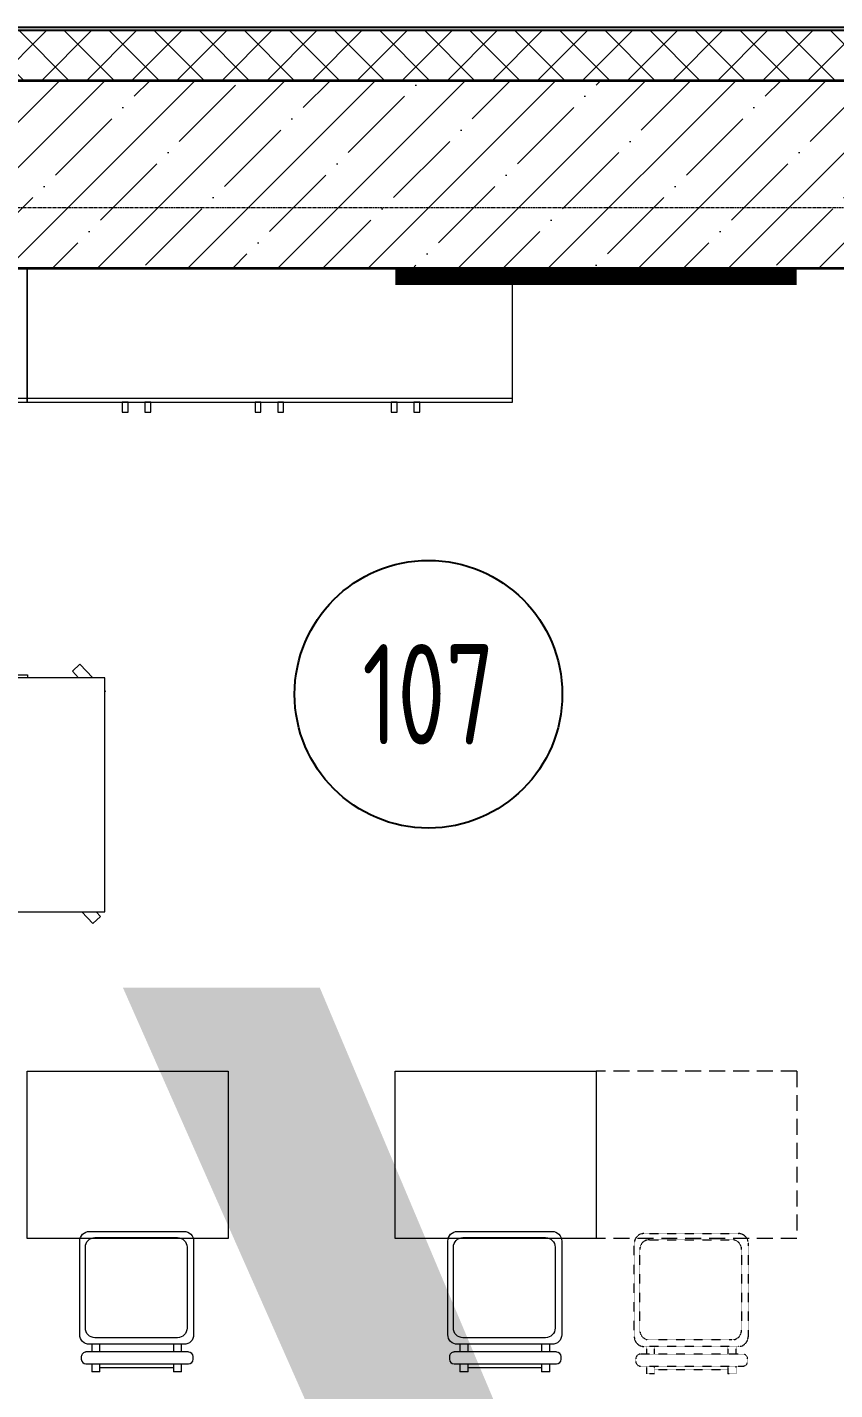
# Model space of a CAD drawing. Header units: millimetres. Extents: x 0 to 168960, y -92093 to 443706.
# Drawn here: x 8381 to 10794, y 116369 to 120442 of the extents above; entities that cross this region are included whole.
import ezdxf
from ezdxf.enums import TextEntityAlignment as Align

# ---------------------------------------------------------------- set-up
doc = ezdxf.new("R2018")
doc.units = ezdxf.units.MM
for name, pattern in [('HIDDEN', [0.375, 0.25, -0.125]), ('HIDDEN2', [4.7625, 3.175, -1.5875]), ('осевая', [50.8, 31.75, -6.35, 6.35, -6.35])]:
    doc.linetypes.add(name, pattern=pattern)
for name, color, linetype, lineweight in [('_0', 7, 'Continuous', 15), ('АР_Названия помещений', 124, 'Continuous', 5), ('АР_Номер помещения', 1, 'Continuous', 25), ('АР_Помещения_площадь', 19, 'Continuous', 9)]:
    doc.layers.add(name, color=color, linetype=linetype, lineweight=lineweight)
doc.layers.add('АР_Сущ.Несущая стена', color=7, linetype='Continuous')
doc.styles.add('ISOCPEUR', font='isocpeur.ttf', dxfattribs={"height": 175})
doc.styles.get("Standard").update_dxf_attribs({"font": 'arial.ttf'})

# ---------------------------------------------------------------- blocks, each defined once
blk = doc.blocks.new('1 этаж')
at = {"layer": 'АР_Сущ.Несущая стена', "lineweight": 5, "ltscale": 0.1}
h = blk.add_hatch(dxfattribs=at)
h.set_pattern_fill('ANSI37', color=8, scale=30, angle=270)
h.set_pattern_definition([(315, (-223293.5, 82943.17), (67.35192, 67.35192), []), (45, (-223293.5, 82943.17), (-67.35192, 67.35192), [])])
h.paths.add_polyline_path([(-110140.2, -25767.7), (-103030.2, -25767.7), (-103030.2, -25617.7), (-110290.2, -25617.7), (-110290.2, -26966.1), (-110140.2, -26966.1)])
at = {"layer": 'АР_Сущ.Несущая стена', "lineweight": 5, "ltscale": 10000}
h = blk.add_hatch(dxfattribs=at)
h.set_pattern_fill('ANSI35', color=8, scale=30)
h.set_pattern_definition([(45, (-223293.5, 82888.7), (-134.70384, 134.70384), []), (45, (-223158.8, 82888.7), (-134.70384, 134.70384), [238.125, -47.625, 0, -47.625])])
h.paths.add_polyline_path([(-109785.2, -25767.7), (-110140.2, -25767.7), (-110140.2, -26141.1), (-109785.2, -26141.1)])
h.paths.add_polyline_path([(-109785.2, -26141.1), (-110140.2, -26141.1), (-110140.2, -26966.1), (-110070.2, -26966.1), (-109785.2, -26966.1)])
h.paths.add_polyline_path([(-103030.2, -26141.1), (-109785.2, -26141.1), (-109785.2, -26966.1), (-109580.2, -26966.1), (-109580.2, -26327.7), (-103580.2, -26327.7), (-103580.2, -32745.4), (-103190.2, -32745.4), (-103190.2, -26327.7), (-103030.2, -26327.7)])
h.paths.add_polyline_path([(-103030.2, -25767.7), (-109785.2, -25767.7), (-109785.2, -26141.1), (-103030.2, -26141.1)])
at = {"layer": 'АР_Сущ.Несущая стена', "color": 8, "ltscale": 0.1}
for points in [[(-78083.2, -42356.1), (-110300.2, -42356.1), (-110300.2, -25607.7), (-90139.2, -25607.7)], [(-103030.2, -25617.7), (-110290.2, -25617.7), (-110290.2, -26966.1)]]:
    blk.add_lwpolyline(points, dxfattribs=at)
at = {"layer": 'АР_Сущ.Несущая стена', "color": 8, "lineweight": 35}
blk.add_lwpolyline([(-110140.2, -25767.7), (-110140.2, -26966.1), (-109580.2, -26966.1), (-109580.2, -26327.7), (-103580.2, -26327.7), (-103580.2, -32745.4), (-103190.2, -32745.4), (-103190.2, -26327.7), (-103030.2, -26327.7), (-103030.2, -25767.7)], close=True, dxfattribs=at)
blk = doc.blocks.new('*U258')
at = {"layer": 'АР_Номер помещения', "color": 8}
blk.add_circle((-17368.1, 7488.5), 400, dxfattribs=at)
at = {"color": 8, "style": 'ISOCPEUR', "width": 0.7, "flags": 1}
blk.add_attdef('КАТЕГОРИЯ', (-499.2, -2092.2), '', height=250, dxfattribs=at)
at = {"layer": 'АР_Номер помещения', "color": 8, "style": 'ISOCPEUR', "width": 0.7}
blk.add_attdef('НОМЕР_ПОМЕЩЕНИЯ', text='', height=300, dxfattribs=at).set_placement((-17368.1, 7488.5), align=Align.MIDDLE_CENTER)
at = {"layer": 'АР_Помещения_площадь', "color": 8, "lineweight": 30, "width": 0.7, "flags": 104}
blk.add_attdef('ИМЯ_ПОМЕЩЕНИЯ', text='', height=100, dxfattribs=at).set_placement((157.6, 1217.1), align=Align.MIDDLE_CENTER)
at = {"layer": 'АР_Помещения_площадь', "color": 8, "style": 'ISOCPEUR', "width": 0.7}
blk.add_attdef('ПЛОЩАДЬ_ПОМЕЩЕНИЯ', text='', height=200, dxfattribs=at).set_placement((-17144.9, 808.2), align=Align.MIDDLE_RIGHT)
blk = doc.blocks.new('тумба 1450х400х750')
at = {"color": 8, "lineweight": 15, "ltscale": 100}
blk.add_line((-12776, 30271.1), (-14226, 30271.1), dxfattribs=at)
for points in [[(-13948.9, 30283.1), (-13931.6, 30283.1), (-13931.6, 30313.3), (-13948.9, 30313.3)], [(-13881.3, 30283.1), (-13863.9, 30283.1), (-13863.9, 30313.3), (-13881.3, 30313.3)], [(-13541.9, 30283.1), (-13524.5, 30283.1), (-13524.5, 30313.3), (-13541.9, 30313.3)], [(-13474.2, 30283.1), (-13456.9, 30283.1), (-13456.9, 30313.3), (-13474.2, 30313.3)], [(-13145, 30283.1), (-13127.6, 30283.1), (-13127.6, 30313.3), (-13145, 30313.3)], [(-13077.3, 30283.1), (-13060, 30283.1), (-13060, 30313.3), (-13077.3, 30313.3)], [(-12776, 29883.1), (-12776, 30283.1), (-14226, 30283.1), (-14226, 29883.1)]]:
    blk.add_lwpolyline(points, close=True, dxfattribs=at)
blk = doc.blocks.new('стол игровой 1100х700')
at = {"color": 8}
for points in [[(-13200.3, -57970.8), (-13213, -57957.3), (-13190.7, -57936.2), (-13158, -57970.8)], [(-12212, -57970.8), (-12224.8, -57957.3), (-12202.5, -57936.2), (-12169.8, -57970.8)], [(-13226.6, -58632.2), (-13228.2, -58630.5), (-13226.6, -58628.9)], [(-13147.9, -58670.8), (-13129.2, -58690.6), (-13151.5, -58711.7), (-13190.1, -58670.8)], [(-12913.3, -58670.8), (-12913.3, -58679.8), (-12995.1, -58679.8), (-12995.1, -58670.8)], [(-12439.8, -58670.8), (-12439.8, -58679.8), (-12358, -58679.8), (-12358, -58670.8)], [(-12159.6, -58670.8), (-12141, -58690.6), (-12163.3, -58711.7), (-12201.9, -58670.8)]]:
    blk.add_lwpolyline(points, dxfattribs=at)
blk.add_lwpolyline([(-13226.6, -58670.8), (-12126.6, -58670.8), (-12126.6, -57970.8), (-13226.6, -57970.8)], close=True, dxfattribs=at)
blk = doc.blocks.new('стул №3-5')
at = {"color": 8, "linetype": 'ByBlock', "extrusion": (-6.19742e-05, 0.000470712, 1)}
for p, q in [((-15372.7, 16664.9, 196.8), (-15348.5, 16664.9, 196.8)), ((-15372.7, 16664.9, 196.8), (-15372.7, 16641.7, 196.8)), ((-15348.5, 16641.7, 196.8), (-15348.5, 16664.9, 196.8)), ((-15128.7, 16664.9, 196.8), (-15104.4, 16664.9, 196.8)), ((-15128.7, 16664.9, 196.8), (-15128.7, 16641.7, 196.8)), ((-15104.4, 16641.7, 196.8), (-15104.4, 16664.9, 196.8)), ((-15407, 16627.7, 196.8), (-15407, 16619.9, 196.8)), ((-15086.8, 16641.7, 196.8), (-15393.1, 16641.7, 196.8)), ((-15348.5, 16653.3, 196.8), (-15128.7, 16653.3, 196.8)), ((-15072.8, 16619.9, 196.8), (-15072.8, 16627.7, 196.8)), ((-15393.1, 16605.9, 196.8), (-15086.8, 16605.9, 196.9)), ((-15372.7, 16605.9, 196.8), (-15372.7, 16583.2, 196.9)), ((-15348.5, 16583.2, 196.9), (-15348.5, 16605.9, 196.8)), ((-15128.7, 16605.9, 196.9), (-15128.7, 16583.2, 196.9)), ((-15104.4, 16583.2, 196.9), (-15104.4, 16605.9, 196.9))]:
    blk.add_line(p, q, dxfattribs=at)
at = {"color": 8, "ltscale": 100, "extrusion": (-6.19742e-05, 0.000470712, 1), "elevation": 205.6}
for points in [[(-15379.9, 16582.9), (-15097, 16582.9, -0.414169), (-15068.3, 16554.2), (-15068.3, 16274.2, -0.414258), (-15097, 16245.5), (-15379.9, 16245.5, -0.414169), (-15408.6, 16274.2), (-15408.6, 16554.2, -0.414258)], [(-15360.2, 16563.2), (-15113.6, 16563.2, -0.414214), (-15084.9, 16534.4), (-15084.9, 16292.6, -0.414214), (-15113.6, 16263.9), (-15360.2, 16263.9, -0.414214), (-15388.9, 16292.6), (-15388.9, 16534.4, -0.414214)]]:
    blk.add_lwpolyline(points, format="xyb", close=True, dxfattribs=at)
at = {"color": 8, "linetype": 'ByBlock', "extrusion": (-6.19742e-05, 0.000470712, 1)}
for centre, start, end in [((-15393, 16627.6, 205.6), 90, 180), ((-15393, 16619.8, 205.6), 180, 270), ((-15086.8, 16627.6, 205.6), 0, 90), ((-15086.8, 16619.8, 205.6), 270, 0)]:
    blk.add_arc(centre, 13.9, start, end, dxfattribs=at)
blk = doc.blocks.new('_стол№3-№5')
at = {"color": 8}
blk.add_lwpolyline([(-169868.3, 526261.4), (-169368.3, 526261.4), (-169368.3, 525661.4), (-169868.3, 525661.4)], close=True, dxfattribs=at)
blk = doc.blocks.new('_Стул резерв')
at = {"color": 8, "linetype": 'HIDDEN', "ltscale": 0.1, "extrusion": (6.19742e-05, -0.000470712, 1)}
for p, q in [((0, 81.6, 0), (0, 58.9, 0)), ((24.3, 58.9, 0), (24.3, 81.6, 0)), ((244, 81.6, 0), (244, 58.9, 0)), ((268.3, 58.9, 0), (268.3, 81.6, 0)), ((-31.6, 45, 0), (-31.6, 37.1, 0)), ((288.6, 58.9, 0), (-17.6, 58.9, 0)), ((302.6, 37.1, 0), (302.6, 45, 0)), ((-17.6, 23.2, 0), (288.6, 23.2, 0)), ((0, 23.2, 0), (0, 0)), ((24.3, 0, 0), (0, 0)), ((24.3, 0, 0), (24.3, 23.2, 0)), ((244, 11.6, 0), (24.3, 11.6, 0)), ((244, 23.2, 0), (244, 0, 0)), ((268.3, 0, 0), (244, 0, 0)), ((268.3, 0, 0), (268.3, 23.2, 0))]:
    blk.add_line(p, q, dxfattribs=at)
for points in [[(275.5, 81.9), (-7.4, 81.9, -0.414169), (-36.1, 110.6), (-36.1, 390.6, -0.414258), (-7.4, 419.3), (275.5, 419.3, -0.414169), (304.2, 390.6), (304.2, 110.6, -0.414258)], [(255.8, 101.6), (9.2, 101.6, -0.414214), (-19.5, 130.3), (-19.5, 372.2, -0.414214), (9.2, 400.9), (255.8, 400.9, -0.414214), (284.5, 372.2), (284.5, 130.3, -0.414214)]]:
    blk.add_lwpolyline(points, format="xyb", close=True, dxfattribs=at)
for centre, start, end in [((-17.6, 45), 90, 180), ((288.6, 45, 0), 0, 90), ((-17.6, 37.1), 180, 270), ((288.6, 37.1, 0), 270, 0)]:
    blk.add_arc(centre, 13.9, start, end, dxfattribs=at)
blk = doc.blocks.new('_стол.резерв')
at = {"color": 8, "linetype": 'HIDDEN2', "ltscale": 15}
for p, q in [((-20, 500), (-20, 0)), ((580, 500), (-20, 500)), ((580, 500), (580, 0)), ((580, 0), (-20, 0))]:
    blk.add_line(p, q, dxfattribs=at)

msp = doc.modelspace()

# ---------------------------------------------------------------- linework, layer by layer
at = {"layer": '_0', "linetype": 'осевая', "ltscale": 0.3}
msp.add_line((1843.71, 119903.426), (74501.818, 119903.426), dxfattribs=at)
at = {"layer": '_0'}
msp.add_lwpolyline([(5401.281, 111418.241), (5401.281, 119721.793), (11401.281, 119721.793), (11401.281, 111420.047), (8889.503, 111420.047)], close=True, dxfattribs=at)
at = {"layer": '_0', "const_width": 50, "elevation": -0.565}
msp.add_lwpolyline([(10680.569, 119696.283), (9480.569, 119696.283)], dxfattribs=at)

# ---------------------------------------------------------------- block references
at = {"layer": '_0'}
for name, p in [('1 этаж', (114981.437, 146049.525)), ('_стол.резерв', (10100.572, 116821.358, -0.565)), ('_Стул резерв', (10230.875, 116416.362, 196.261))]:
    msp.add_blockref(name, p, dxfattribs=at)
for name, p, rotation in [('тумба 1450х400х750', (-5845.438, 149604.459, -0.565), 180), ('тумба 1450х400х750', (-4395.438, 149604.459, -0.565), 180), ('стол игровой 1100х700', (-4613.817, 59826.207, -0.565), 180), ('_стол№3-№5', (-517280.85, -52546.989, -0.565), 270), ('_стол№3-№5', (-516180.85, -52546.989, -0.565), 270), ('стул №3-5', (-6530.759, 133087.649, -0.565), 180), ('стул №3-5', (-5430.759, 133087.649, -0.565), 180)]:
    msp.add_blockref(name, p, dxfattribs=dict(at, rotation=rotation))
ref = msp.add_blockref('*U258', (26947.768, 110959.409), dxfattribs=at)
ref.add_attrib('НОМЕР_ПОМЕЩЕНИЯ', '107', dxfattribs={"layer": 'АР_Номер помещения', "color": 8, "height": 300, "style": 'ISOCPEUR', "width": 0.7}).set_placement((9579.693, 118447.899), align=Align.MIDDLE_CENTER)
lines = msp.add_mtext('\\W0.8000;Учебный кабинет', dxfattribs={"layer": 'АР_Названия помещений', "color": 8, "insert": (8517.935, 117571.084), "char_height": 5167.03637, "width": 1779.62855, "attachment_point": 1})
ref.add_attrib('ИМЯ_ПОМЕЩЕНИЯ', '', (8517.935, 117571.084), dxfattribs={"flags": 104}).embed_mtext(lines)

doc.saveas('drawing.dxf')
